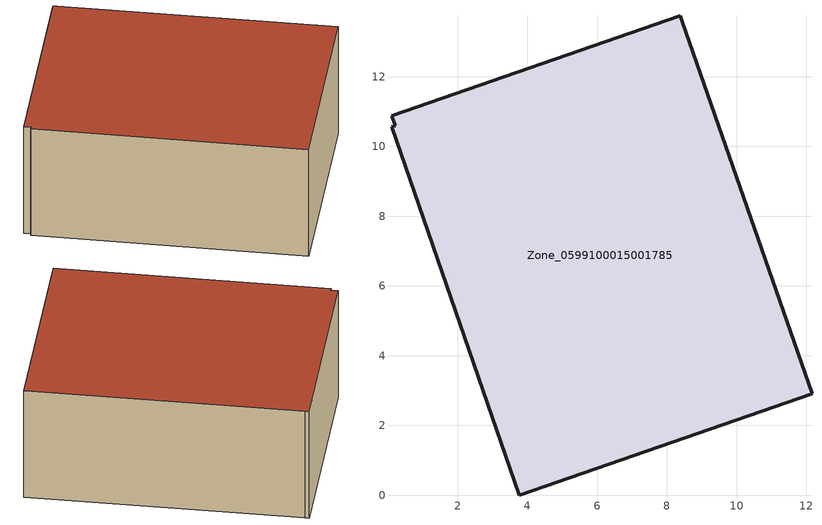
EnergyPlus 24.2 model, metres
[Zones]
Zone_0599100015001785
 floor ground (C_G): 12.16,2.91 3.76,0 0.1,10.56 0.21,10.6 0.11,10.89 8.37,13.75 8.43,13.57 z0.79
 wall outside (C_F): 3.76,0 12.16,2.91 8.43,13.57 8.37,13.75 0.11,10.89 0.21,10.6 0.1,10.56 3.76,0 z0.79:5.89
 roof outside (C_R): 0.21,10.6 0.1,10.56 3.76,0 12.16,2.91 8.43,13.57 8.37,13.75 0.11,10.89 z5.89
[BUILDING]
Pand.0599100015001785: North Axis=0; Terrain=City; Loads Convergence Tolerance Value=0.04; Temperature Convergence Tolerance Value=0.4; Solar Distribution=FullExterior; Maximum Number of Warmup Days=25; Minimum Number of Warmup Days=1
[Site:Location]
Rotterdam.The.Hague.AP_ZH_NLD Design_Conditions: Latitude=51.96; Longitude=4.45; Time Zone=1; Elevation=-4.5
[SITE:GROUNDTEMPERATURE:BUILDINGSURFACE]
18, 18, 18, 18, 18, 18, 18, 18, 18, 18, 18, 18
[MATERIAL] Thermal Absorptance=0.9; Solar Absorptance=0.7; Visible Absorptance=0.7
Name | Roughness | Thickness | Conductivity | Density | Specific Heat
G.D.1965 | MediumSmooth | 0.15 | 1 | 540 | 1210
F.D.1965 | Rough | 0.3 | 0.857143 | 1920 | 840
R.D.1965 | MediumRough | 0.2 | 0.08 | 1500 | 1000
[CONSTRUCTION]
C_G: G.D.1965
C_F: F.D.1965
C_R: R.D.1965
[ZONE]
Zone_0599100015001785: Type=1; Multiplier=1; Ceiling Height=Autocalculate; Volume=Autocalculate; Floor Area=autocalculate; Part of Total Floor Area=Yes
[ZONEINFILTRATION:DESIGNFLOWRATE]
Infil_Zone_0599100015001785: Zone or ZoneList or Space or SpaceList=Zone_0599100015001785; Schedule=AlwaysOn; Design Flow Rate Calculation Method=Flow/Area; Flow Rate per Floor Area=0.0042; Constant Term Coefficient=1; Temperature Term Coefficient=0; Velocity Term Coefficient=0; Velocity Squared Term Coefficient=0
[HVACTEMPLATE:ZONE:IDEALLOADSAIRSYSTEM]
Zone_0599100015001785: Maximum Heating Supply Air Temperature=50; Minimum Cooling Supply Air Temperature=13; Maximum Heating Supply Air Humidity Ratio=0.0156; Minimum Cooling Supply Air Humidity Ratio=0.0077; Heating Limit=NoLimit; Cooling Limit=NoLimit; Dehumidification Control Type=ConstantSensibleHeatRatio; Cooling Sensible Heat Ratio=0.7; Dehumidification Setpoint=60; Humidification Control Type=None; Humidification Setpoint=30; Outdoor Air Method=None; Outdoor Air Flow Rate per Person=0.00944; Outdoor Air Flow Rate per Zone Floor Area=0; Outdoor Air Flow Rate per Zone=0; Demand Controlled Ventilation Type=None; Outdoor Air Economizer Type=NoEconomizer; Heat Recovery Type=None; Sensible Heat Recovery Effectiveness=0.7; Latent Heat Recovery Effectiveness=0.65
[ZONECONTROL:THERMOSTAT]
ThermostatControl_Zone_0599100015001785: Zone or ZoneList=Zone_0599100015001785; Control Type Schedule=DualSetpointControlType; Control 1=Thermostat_Zone_0599100015001785; Temperature Difference Between Cutout And Setpoint=0
[THERMOSTATSETPOINT:DUALSETPOINT]
Thermostat_Zone_0599100015001785: Heating Setpoint Temperature Schedule=HeatingSetpoint_Zone_0599100015001785; Cooling Setpoint Temperature Schedule=CoolingSetpoint_Zone_0599100015001785
[SCHEDULE:COMPACT]
HeatingSetpoint_Zone_0599100015001785: Through: 12/31, For: AllDays, Until: 24:00, 21
CoolingSetpoint_Zone_0599100015001785: Through: 12/31, For: AllDays, Until: 24:00, 24
DualSetpointControlType: Through: 12/31, For: AllDays, Until: 24:00, 4
AlwaysOn: Through: 12/31, For: AllDays, Until: 24:00, 1
